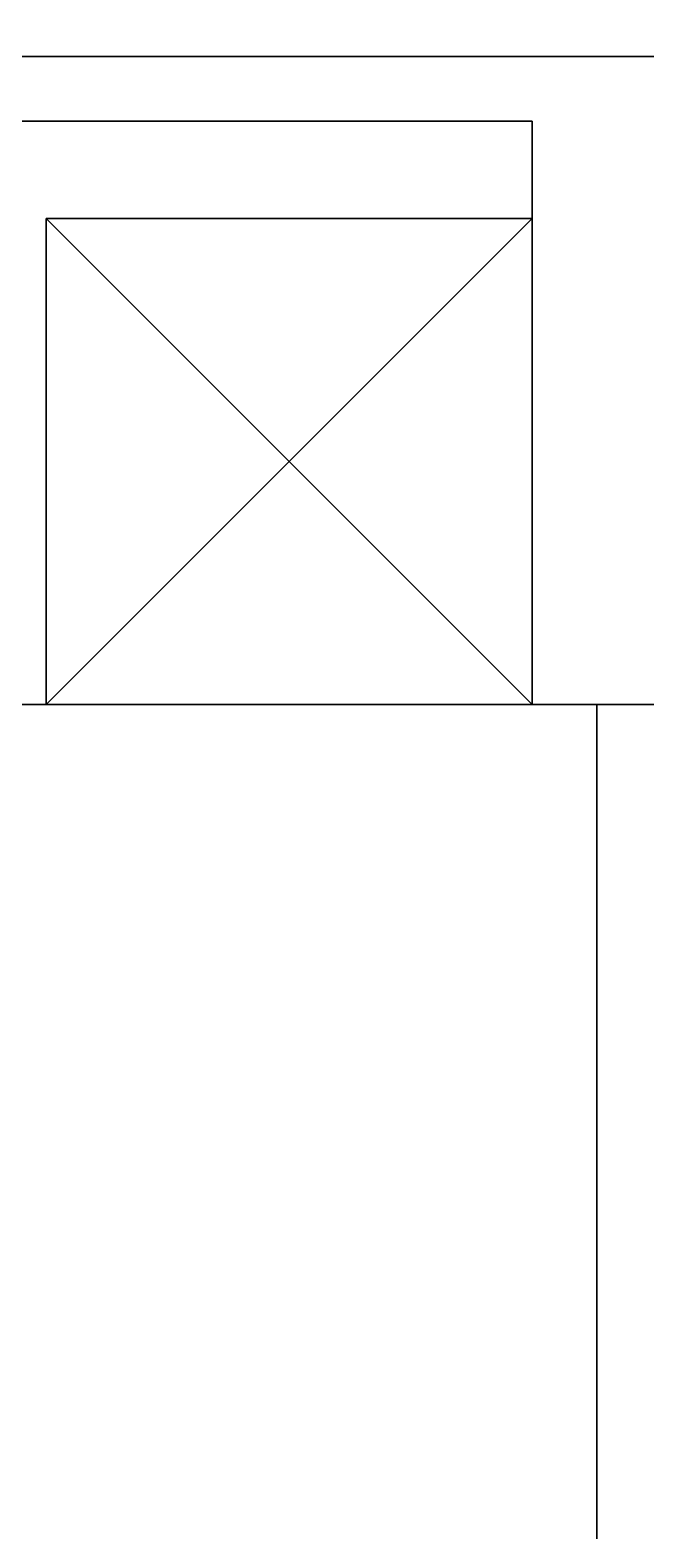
# Model space of a CAD drawing. Extents: x 0 to 7800, y -5130 to 1.
# Drawn here: x 2376.19 to 2395.21, y -1744.52 to -1698.18 of the extents above; entities that cross this region are included whole.
import ezdxf

# ---------------------------------------------------------------- set-up
doc = ezdxf.new("R2010")
doc.units = 0
for name, color, linetype in [('LAYER0', 7, 'CONTINUOUS'), ('LAYER1000', 253, 'CONTINUOUS'), ('LAYER1001', 253, 'CONTINUOUS'), ('LAYER1026', 253, 'CONTINUOUS'), ('LAYER1027', 253, 'CONTINUOUS'), ('LAYER1028', 253, 'CONTINUOUS'), ('LAYER1053', 253, 'CONTINUOUS'), ('LAYER1054', 253, 'CONTINUOUS'), ('LAYER1055', 253, 'CONTINUOUS'), ('LAYER1080', 253, 'CONTINUOUS'), ('LAYER1081', 253, 'CONTINUOUS'), ('LAYER1082', 253, 'CONTINUOUS'), ('LAYER1092', 7, 'CONTINUOUS'), ('LAYER1140', 35, 'CONTINUOUS'), ('LAYER2', 7, 'CONTINUOUS'), ('LAYER953', 7, 'CONTINUOUS'), ('LAYER999', 253, 'CONTINUOUS')]:
    doc.layers.add(name, color=color, linetype=linetype)

msp = doc.modelspace()

# ---------------------------------------------------------------- linework, layer by layer
at = {"layer": 'LAYER0'}
for points, invisible_edges in [([(1025.693, -1555.002, -5), (4030.693, -54.002, -5), (1412.693, -4773.002, -5), (1025.693, -1555.002, -5)], 7), ([(1025.693, -54.002), (1412.693, -4773.002), (4030.693, -54.002), (1025.693, -54.002)], 3), ([(1412.693, -4773.002, -5), (4030.693, -54.002, -5), (1412.693, -5130.002, -5), (1412.693, -4773.002, -5)], 3), ([(1412.693, -5130.002, -5), (4030.693, -54.002, -5), (2602.693, -4730.002, -5), (1412.693, -5130.002, -5)], 7), ([(4030.693, -54.002), (1412.693, -4773.002), (2602.693, -4730.002), (4030.693, -54.002)], 7)]:
    msp.add_3dface(points, dxfattribs=dict(at, invisible_edges=invisible_edges))
at = {"layer": 'LAYER1000'}
for points in [[(2376.694, -1704.001, 320), (2376.694, -1704.001, 335), (2391.694, -1704.001, 320), (2376.694, -1704.001, 320)], [(2391.694, -1704.001, 320), (2376.694, -1704.001, 335), (2391.694, -1704.001, 335), (2391.694, -1704.001, 320)], [(2391.694, -1704.001, 320), (2391.694, -1719.001, 320), (2376.694, -1704.001, 320), (2391.694, -1704.001, 320)], [(2376.694, -1704.001, 320), (2391.694, -1719.001, 320), (2376.694, -1719.001, 320), (2376.694, -1704.001, 320)], [(2376.694, -1704.001, 320), (2376.694, -1719.001, 320), (2376.694, -1704.001, 335), (2376.694, -1704.001, 320)], [(2376.694, -1704.001, 335), (2376.694, -1719.001, 320), (2376.694, -1719.001, 335), (2376.694, -1704.001, 335)], [(2376.694, -1704.001, 335), (2376.694, -1719.001, 335), (2391.694, -1704.001, 335), (2376.694, -1704.001, 335)], [(2391.694, -1704.001, 335), (2376.694, -1719.001, 335), (2391.694, -1719.001, 335), (2391.694, -1704.001, 335)], [(2391.694, -1704.001, 320), (2391.694, -1704.001, 335), (2391.694, -1719.001, 320), (2391.694, -1704.001, 320)], [(2391.694, -1719.001, 320), (2391.694, -1704.001, 335), (2391.694, -1719.001, 335), (2391.694, -1719.001, 320)], [(2391.694, -1719.001, 320), (2391.694, -1719.001, 335), (2376.694, -1719.001, 320), (2391.694, -1719.001, 320)], [(2376.694, -1719.001, 320), (2391.694, -1719.001, 335), (2376.694, -1719.001, 335), (2376.694, -1719.001, 320)]]:
    msp.add_3dface(points, dxfattribs=at)
at = {"layer": 'LAYER1001', "invisible_edges": 1}
for points in [[(2391.694, -1701.001, 184), (1995.694, -1719.001, 184), (1995.694, -1701.001, 184), (2391.694, -1701.001, 184)], [(1995.694, -1719.001, 184), (2391.694, -1701.001, 184), (2391.694, -1719.001, 184), (1995.694, -1719.001, 184)], [(2391.694, -1719.001, 320), (1995.694, -1701.001, 320), (1995.694, -1719.001, 320), (2391.694, -1719.001, 320)], [(1995.694, -1701.001, 320), (2391.694, -1719.001, 320), (2391.694, -1701.001, 320), (1995.694, -1701.001, 320)], [(1995.694, -1701.001, 320), (2391.694, -1701.001, 184), (1995.694, -1701.001, 184), (1995.694, -1701.001, 320)], [(2391.694, -1701.001, 184), (1995.694, -1701.001, 320), (2391.694, -1701.001, 320), (2391.694, -1701.001, 184)], [(2391.694, -1701.001, 184), (2391.694, -1719.001, 320), (2391.694, -1719.001, 184), (2391.694, -1701.001, 184)], [(2391.694, -1719.001, 320), (2391.694, -1701.001, 184), (2391.694, -1701.001, 320), (2391.694, -1719.001, 320)], [(2391.694, -1719.001, 320), (1995.694, -1719.001, 184), (2391.694, -1719.001, 184), (2391.694, -1719.001, 320)], [(1995.694, -1719.001, 184), (2391.694, -1719.001, 320), (1995.694, -1719.001, 320), (1995.694, -1719.001, 184)]]:
    msp.add_3dface(points, dxfattribs=at)
at = {"layer": 'LAYER1026'}
for points in [[(2376.694, -1704.001, 494), (2376.694, -1704.001, 509), (2391.694, -1704.001, 494), (2376.694, -1704.001, 494)], [(2391.694, -1704.001, 494), (2376.694, -1704.001, 509), (2391.694, -1704.001, 509), (2391.694, -1704.001, 494)], [(2391.694, -1704.001, 494), (2391.694, -1719.001, 494), (2376.694, -1704.001, 494), (2391.694, -1704.001, 494)], [(2376.694, -1704.001, 494), (2391.694, -1719.001, 494), (2376.694, -1719.001, 494), (2376.694, -1704.001, 494)], [(2376.694, -1704.001, 494), (2376.694, -1719.001, 494), (2376.694, -1704.001, 509), (2376.694, -1704.001, 494)], [(2376.694, -1704.001, 509), (2376.694, -1719.001, 494), (2376.694, -1719.001, 509), (2376.694, -1704.001, 509)], [(2376.694, -1704.001, 509), (2376.694, -1719.001, 509), (2391.694, -1704.001, 509), (2376.694, -1704.001, 509)], [(2391.694, -1704.001, 509), (2376.694, -1719.001, 509), (2391.694, -1719.001, 509), (2391.694, -1704.001, 509)], [(2391.694, -1704.001, 494), (2391.694, -1704.001, 509), (2391.694, -1719.001, 494), (2391.694, -1704.001, 494)], [(2391.694, -1719.001, 494), (2391.694, -1704.001, 509), (2391.694, -1719.001, 509), (2391.694, -1719.001, 494)], [(2391.694, -1719.001, 494), (2391.694, -1719.001, 509), (2376.694, -1719.001, 494), (2391.694, -1719.001, 494)], [(2376.694, -1719.001, 494), (2391.694, -1719.001, 509), (2376.694, -1719.001, 509), (2376.694, -1719.001, 494)]]:
    msp.add_3dface(points, dxfattribs=at)
at = {"layer": 'LAYER1027'}
for points in [[(2376.694, -1704.001, 494), (2376.694, -1704.001, 509), (2391.694, -1704.001, 494), (2376.694, -1704.001, 494)], [(2391.694, -1704.001, 494), (2376.694, -1704.001, 509), (2391.694, -1704.001, 509), (2391.694, -1704.001, 494)], [(2391.694, -1704.001, 494), (2391.694, -1719.001, 494), (2376.694, -1704.001, 494), (2391.694, -1704.001, 494)], [(2376.694, -1704.001, 494), (2391.694, -1719.001, 494), (2376.694, -1719.001, 494), (2376.694, -1704.001, 494)], [(2376.694, -1704.001, 494), (2376.694, -1719.001, 494), (2376.694, -1704.001, 509), (2376.694, -1704.001, 494)], [(2376.694, -1704.001, 509), (2376.694, -1719.001, 494), (2376.694, -1719.001, 509), (2376.694, -1704.001, 509)], [(2376.694, -1704.001, 509), (2376.694, -1719.001, 509), (2391.694, -1704.001, 509), (2376.694, -1704.001, 509)], [(2391.694, -1704.001, 509), (2376.694, -1719.001, 509), (2391.694, -1719.001, 509), (2391.694, -1704.001, 509)], [(2391.694, -1704.001, 494), (2391.694, -1704.001, 509), (2391.694, -1719.001, 494), (2391.694, -1704.001, 494)], [(2391.694, -1719.001, 494), (2391.694, -1704.001, 509), (2391.694, -1719.001, 509), (2391.694, -1719.001, 494)], [(2391.694, -1719.001, 494), (2391.694, -1719.001, 509), (2376.694, -1719.001, 494), (2391.694, -1719.001, 494)], [(2376.694, -1719.001, 494), (2391.694, -1719.001, 509), (2376.694, -1719.001, 509), (2376.694, -1719.001, 494)]]:
    msp.add_3dface(points, dxfattribs=at)
at = {"layer": 'LAYER1028', "invisible_edges": 1}
for points in [[(2391.694, -1701.001, 358), (1995.694, -1719.001, 358), (1995.694, -1701.001, 358), (2391.694, -1701.001, 358)], [(1995.694, -1719.001, 358), (2391.694, -1701.001, 358), (2391.694, -1719.001, 358), (1995.694, -1719.001, 358)], [(2391.694, -1719.001, 494), (1995.694, -1701.001, 494), (1995.694, -1719.001, 494), (2391.694, -1719.001, 494)], [(1995.694, -1701.001, 494), (2391.694, -1719.001, 494), (2391.694, -1701.001, 494), (1995.694, -1701.001, 494)], [(1995.694, -1701.001, 494), (2391.694, -1701.001, 358), (1995.694, -1701.001, 358), (1995.694, -1701.001, 494)], [(2391.694, -1701.001, 358), (1995.694, -1701.001, 494), (2391.694, -1701.001, 494), (2391.694, -1701.001, 358)], [(2391.694, -1701.001, 358), (2391.694, -1719.001, 494), (2391.694, -1719.001, 358), (2391.694, -1701.001, 358)], [(2391.694, -1719.001, 494), (2391.694, -1701.001, 358), (2391.694, -1701.001, 494), (2391.694, -1719.001, 494)], [(2391.694, -1719.001, 494), (1995.694, -1719.001, 358), (2391.694, -1719.001, 358), (2391.694, -1719.001, 494)], [(1995.694, -1719.001, 358), (2391.694, -1719.001, 494), (1995.694, -1719.001, 494), (1995.694, -1719.001, 358)]]:
    msp.add_3dface(points, dxfattribs=at)
at = {"layer": 'LAYER1053'}
for points in [[(2376.694, -1704.001, 668), (2376.694, -1704.001, 683), (2391.694, -1704.001, 668), (2376.694, -1704.001, 668)], [(2391.694, -1704.001, 668), (2376.694, -1704.001, 683), (2391.694, -1704.001, 683), (2391.694, -1704.001, 668)], [(2391.694, -1704.001, 668), (2391.694, -1719.001, 668), (2376.694, -1704.001, 668), (2391.694, -1704.001, 668)], [(2376.694, -1704.001, 668), (2391.694, -1719.001, 668), (2376.694, -1719.001, 668), (2376.694, -1704.001, 668)], [(2376.694, -1704.001, 668), (2376.694, -1719.001, 668), (2376.694, -1704.001, 683), (2376.694, -1704.001, 668)], [(2376.694, -1704.001, 683), (2376.694, -1719.001, 668), (2376.694, -1719.001, 683), (2376.694, -1704.001, 683)], [(2376.694, -1704.001, 683), (2376.694, -1719.001, 683), (2391.694, -1704.001, 683), (2376.694, -1704.001, 683)], [(2391.694, -1704.001, 683), (2376.694, -1719.001, 683), (2391.694, -1719.001, 683), (2391.694, -1704.001, 683)], [(2391.694, -1704.001, 668), (2391.694, -1704.001, 683), (2391.694, -1719.001, 668), (2391.694, -1704.001, 668)], [(2391.694, -1719.001, 668), (2391.694, -1704.001, 683), (2391.694, -1719.001, 683), (2391.694, -1719.001, 668)], [(2391.694, -1719.001, 668), (2391.694, -1719.001, 683), (2376.694, -1719.001, 668), (2391.694, -1719.001, 668)], [(2376.694, -1719.001, 668), (2391.694, -1719.001, 683), (2376.694, -1719.001, 683), (2376.694, -1719.001, 668)]]:
    msp.add_3dface(points, dxfattribs=at)
at = {"layer": 'LAYER1054'}
for points in [[(2376.694, -1704.001, 668), (2376.694, -1704.001, 683), (2391.694, -1704.001, 668), (2376.694, -1704.001, 668)], [(2391.694, -1704.001, 668), (2376.694, -1704.001, 683), (2391.694, -1704.001, 683), (2391.694, -1704.001, 668)], [(2391.694, -1704.001, 668), (2391.694, -1719.001, 668), (2376.694, -1704.001, 668), (2391.694, -1704.001, 668)], [(2376.694, -1704.001, 668), (2391.694, -1719.001, 668), (2376.694, -1719.001, 668), (2376.694, -1704.001, 668)], [(2376.694, -1704.001, 668), (2376.694, -1719.001, 668), (2376.694, -1704.001, 683), (2376.694, -1704.001, 668)], [(2376.694, -1704.001, 683), (2376.694, -1719.001, 668), (2376.694, -1719.001, 683), (2376.694, -1704.001, 683)], [(2376.694, -1704.001, 683), (2376.694, -1719.001, 683), (2391.694, -1704.001, 683), (2376.694, -1704.001, 683)], [(2391.694, -1704.001, 683), (2376.694, -1719.001, 683), (2391.694, -1719.001, 683), (2391.694, -1704.001, 683)], [(2391.694, -1704.001, 668), (2391.694, -1704.001, 683), (2391.694, -1719.001, 668), (2391.694, -1704.001, 668)], [(2391.694, -1719.001, 668), (2391.694, -1704.001, 683), (2391.694, -1719.001, 683), (2391.694, -1719.001, 668)], [(2391.694, -1719.001, 668), (2391.694, -1719.001, 683), (2376.694, -1719.001, 668), (2391.694, -1719.001, 668)], [(2376.694, -1719.001, 668), (2391.694, -1719.001, 683), (2376.694, -1719.001, 683), (2376.694, -1719.001, 668)]]:
    msp.add_3dface(points, dxfattribs=at)
at = {"layer": 'LAYER1055', "invisible_edges": 1}
for points in [[(2391.694, -1701.001, 532), (1995.694, -1719.001, 532), (1995.694, -1701.001, 532), (2391.694, -1701.001, 532)], [(1995.694, -1719.001, 532), (2391.694, -1701.001, 532), (2391.694, -1719.001, 532), (1995.694, -1719.001, 532)], [(2391.694, -1719.001, 668), (1995.694, -1701.001, 668), (1995.694, -1719.001, 668), (2391.694, -1719.001, 668)], [(1995.694, -1701.001, 668), (2391.694, -1719.001, 668), (2391.694, -1701.001, 668), (1995.694, -1701.001, 668)], [(1995.694, -1701.001, 668), (2391.694, -1701.001, 532), (1995.694, -1701.001, 532), (1995.694, -1701.001, 668)], [(2391.694, -1701.001, 532), (1995.694, -1701.001, 668), (2391.694, -1701.001, 668), (2391.694, -1701.001, 532)], [(2391.694, -1701.001, 532), (2391.694, -1719.001, 668), (2391.694, -1719.001, 532), (2391.694, -1701.001, 532)], [(2391.694, -1719.001, 668), (2391.694, -1701.001, 532), (2391.694, -1701.001, 668), (2391.694, -1719.001, 668)], [(2391.694, -1719.001, 668), (1995.694, -1719.001, 532), (2391.694, -1719.001, 532), (2391.694, -1719.001, 668)], [(1995.694, -1719.001, 532), (2391.694, -1719.001, 668), (1995.694, -1719.001, 668), (1995.694, -1719.001, 532)]]:
    msp.add_3dface(points, dxfattribs=at)
at = {"layer": 'LAYER1080'}
for points in [[(2376.694, -1704.001, 842), (2376.694, -1704.001, 857), (2391.694, -1704.001, 842), (2376.694, -1704.001, 842)], [(2391.694, -1704.001, 842), (2376.694, -1704.001, 857), (2391.694, -1704.001, 857), (2391.694, -1704.001, 842)], [(2391.694, -1704.001, 842), (2391.694, -1719.001, 842), (2376.694, -1704.001, 842), (2391.694, -1704.001, 842)], [(2376.694, -1704.001, 842), (2391.694, -1719.001, 842), (2376.694, -1719.001, 842), (2376.694, -1704.001, 842)], [(2376.694, -1704.001, 842), (2376.694, -1719.001, 842), (2376.694, -1704.001, 857), (2376.694, -1704.001, 842)], [(2376.694, -1704.001, 857), (2376.694, -1719.001, 842), (2376.694, -1719.001, 857), (2376.694, -1704.001, 857)], [(2376.694, -1704.001, 857), (2376.694, -1719.001, 857), (2391.694, -1704.001, 857), (2376.694, -1704.001, 857)], [(2391.694, -1704.001, 857), (2376.694, -1719.001, 857), (2391.694, -1719.001, 857), (2391.694, -1704.001, 857)], [(2391.694, -1704.001, 842), (2391.694, -1704.001, 857), (2391.694, -1719.001, 842), (2391.694, -1704.001, 842)], [(2391.694, -1719.001, 842), (2391.694, -1704.001, 857), (2391.694, -1719.001, 857), (2391.694, -1719.001, 842)], [(2391.694, -1719.001, 842), (2391.694, -1719.001, 857), (2376.694, -1719.001, 842), (2391.694, -1719.001, 842)], [(2376.694, -1719.001, 842), (2391.694, -1719.001, 857), (2376.694, -1719.001, 857), (2376.694, -1719.001, 842)]]:
    msp.add_3dface(points, dxfattribs=at)
at = {"layer": 'LAYER1081'}
for points in [[(2376.694, -1704.001, 842), (2376.694, -1704.001, 857), (2391.694, -1704.001, 842), (2376.694, -1704.001, 842)], [(2391.694, -1704.001, 842), (2376.694, -1704.001, 857), (2391.694, -1704.001, 857), (2391.694, -1704.001, 842)], [(2391.694, -1704.001, 842), (2391.694, -1719.001, 842), (2376.694, -1704.001, 842), (2391.694, -1704.001, 842)], [(2376.694, -1704.001, 842), (2391.694, -1719.001, 842), (2376.694, -1719.001, 842), (2376.694, -1704.001, 842)], [(2376.694, -1704.001, 842), (2376.694, -1719.001, 842), (2376.694, -1704.001, 857), (2376.694, -1704.001, 842)], [(2376.694, -1704.001, 857), (2376.694, -1719.001, 842), (2376.694, -1719.001, 857), (2376.694, -1704.001, 857)], [(2376.694, -1704.001, 857), (2376.694, -1719.001, 857), (2391.694, -1704.001, 857), (2376.694, -1704.001, 857)], [(2391.694, -1704.001, 857), (2376.694, -1719.001, 857), (2391.694, -1719.001, 857), (2391.694, -1704.001, 857)], [(2391.694, -1704.001, 842), (2391.694, -1704.001, 857), (2391.694, -1719.001, 842), (2391.694, -1704.001, 842)], [(2391.694, -1719.001, 842), (2391.694, -1704.001, 857), (2391.694, -1719.001, 857), (2391.694, -1719.001, 842)], [(2391.694, -1719.001, 842), (2391.694, -1719.001, 857), (2376.694, -1719.001, 842), (2391.694, -1719.001, 842)], [(2376.694, -1719.001, 842), (2391.694, -1719.001, 857), (2376.694, -1719.001, 857), (2376.694, -1719.001, 842)]]:
    msp.add_3dface(points, dxfattribs=at)
at = {"layer": 'LAYER1082', "invisible_edges": 1}
for points in [[(2391.694, -1701.001, 706), (1995.694, -1719.001, 706), (1995.694, -1701.001, 706), (2391.694, -1701.001, 706)], [(1995.694, -1719.001, 706), (2391.694, -1701.001, 706), (2391.694, -1719.001, 706), (1995.694, -1719.001, 706)], [(2391.694, -1719.001, 842), (1995.694, -1701.001, 842), (1995.694, -1719.001, 842), (2391.694, -1719.001, 842)], [(1995.694, -1701.001, 842), (2391.694, -1719.001, 842), (2391.694, -1701.001, 842), (1995.694, -1701.001, 842)], [(1995.694, -1701.001, 842), (2391.694, -1701.001, 706), (1995.694, -1701.001, 706), (1995.694, -1701.001, 842)], [(2391.694, -1701.001, 706), (1995.694, -1701.001, 842), (2391.694, -1701.001, 842), (2391.694, -1701.001, 706)], [(2391.694, -1701.001, 706), (2391.694, -1719.001, 842), (2391.694, -1719.001, 706), (2391.694, -1701.001, 706)], [(2391.694, -1719.001, 842), (2391.694, -1701.001, 706), (2391.694, -1701.001, 842), (2391.694, -1719.001, 842)], [(2391.694, -1719.001, 842), (1995.694, -1719.001, 706), (2391.694, -1719.001, 706), (2391.694, -1719.001, 842)], [(1995.694, -1719.001, 706), (2391.694, -1719.001, 842), (1995.694, -1719.001, 842), (1995.694, -1719.001, 706)]]:
    msp.add_3dface(points, dxfattribs=at)
at = {"layer": 'LAYER1092', "invisible_edges": 1}
for points in [[(2411.694, -2131.001, 180), (2393.694, -1719.001, 180), (2411.694, -1719.001, 180), (2411.694, -2131.001, 180)], [(2393.694, -1719.001, 180), (2411.694, -2131.001, 180), (2393.694, -2131.001, 180), (2393.694, -1719.001, 180)], [(2393.694, -1719.001, 180), (2411.694, -1719.001, 880), (2411.694, -1719.001, 180), (2393.694, -1719.001, 180)], [(2411.694, -1719.001, 880), (2393.694, -1719.001, 180), (2393.694, -1719.001, 880), (2411.694, -1719.001, 880)], [(2393.694, -2131.001, 880), (2411.694, -1719.001, 880), (2393.694, -1719.001, 880), (2393.694, -2131.001, 880)], [(2411.694, -1719.001, 880), (2393.694, -2131.001, 880), (2411.694, -2131.001, 880), (2411.694, -1719.001, 880)], [(2393.694, -1719.001, 180), (2393.694, -2131.001, 880), (2393.694, -1719.001, 880), (2393.694, -1719.001, 180)], [(2393.694, -2131.001, 880), (2393.694, -1719.001, 180), (2393.694, -2131.001, 180), (2393.694, -2131.001, 880)]]:
    msp.add_3dface(points, dxfattribs=at)
at = {"layer": 'LAYER1140', "invisible_edges": 1}
for points in [[(3151.694, -1699, 880), (1975.694, -2299, 880), (1975.694, -1699, 880), (3151.694, -1699, 880)], [(1975.694, -2299, 880), (3151.694, -1699, 880), (3151.694, -2299, 880), (1975.694, -2299, 880)], [(1975.694, -1699, 930), (3151.694, -1699, 880), (1975.694, -1699, 880), (1975.694, -1699, 930)], [(3151.694, -1699, 880), (1975.694, -1699, 930), (3151.694, -1699, 930), (3151.694, -1699, 880)], [(3151.694, -2299, 930), (1975.694, -1699, 930), (1975.694, -2299, 930), (3151.694, -2299, 930)], [(1975.694, -1699, 930), (3151.694, -2299, 930), (3151.694, -1699, 930), (1975.694, -1699, 930)]]:
    msp.add_3dface(points, dxfattribs=at)
at = {"layer": 'LAYER953', "invisible_edges": 1}
for points in [[(2393.694, -2131.001, 180), (2375.694, -1719.001, 180), (2393.694, -1719.001, 180), (2393.694, -2131.001, 180)], [(2375.694, -1719.001, 180), (2393.694, -2131.001, 180), (2375.694, -2131.001, 180), (2375.694, -1719.001, 180)], [(2393.694, -1719.001, 880), (2375.694, -1719.001, 180), (2375.694, -1719.001, 880), (2393.694, -1719.001, 880)], [(2375.694, -1719.001, 180), (2393.694, -1719.001, 880), (2393.694, -1719.001, 180), (2375.694, -1719.001, 180)], [(2375.694, -2131.001, 880), (2393.694, -1719.001, 880), (2375.694, -1719.001, 880), (2375.694, -2131.001, 880)], [(2393.694, -1719.001, 880), (2375.694, -2131.001, 880), (2393.694, -2131.001, 880), (2393.694, -1719.001, 880)], [(2393.694, -1719.001, 880), (2393.694, -2131.001, 180), (2393.694, -1719.001, 180), (2393.694, -1719.001, 880)], [(2393.694, -2131.001, 180), (2393.694, -1719.001, 880), (2393.694, -2131.001, 880), (2393.694, -2131.001, 180)]]:
    msp.add_3dface(points, dxfattribs=at)
at = {"layer": 'LAYER999'}
for points in [[(2376.694, -1704.001, 320), (2376.694, -1704.001, 335), (2391.694, -1704.001, 320), (2376.694, -1704.001, 320)], [(2391.694, -1704.001, 320), (2376.694, -1704.001, 335), (2391.694, -1704.001, 335), (2391.694, -1704.001, 320)], [(2391.694, -1704.001, 320), (2391.694, -1719.001, 320), (2376.694, -1704.001, 320), (2391.694, -1704.001, 320)], [(2376.694, -1704.001, 320), (2391.694, -1719.001, 320), (2376.694, -1719.001, 320), (2376.694, -1704.001, 320)], [(2376.694, -1704.001, 320), (2376.694, -1719.001, 320), (2376.694, -1704.001, 335), (2376.694, -1704.001, 320)], [(2376.694, -1704.001, 335), (2376.694, -1719.001, 320), (2376.694, -1719.001, 335), (2376.694, -1704.001, 335)], [(2376.694, -1704.001, 335), (2376.694, -1719.001, 335), (2391.694, -1704.001, 335), (2376.694, -1704.001, 335)], [(2391.694, -1704.001, 335), (2376.694, -1719.001, 335), (2391.694, -1719.001, 335), (2391.694, -1704.001, 335)], [(2391.694, -1704.001, 320), (2391.694, -1704.001, 335), (2391.694, -1719.001, 320), (2391.694, -1704.001, 320)], [(2391.694, -1719.001, 320), (2391.694, -1704.001, 335), (2391.694, -1719.001, 335), (2391.694, -1719.001, 320)], [(2391.694, -1719.001, 320), (2391.694, -1719.001, 335), (2376.694, -1719.001, 320), (2391.694, -1719.001, 320)], [(2376.694, -1719.001, 320), (2391.694, -1719.001, 335), (2376.694, -1719.001, 335), (2376.694, -1719.001, 320)]]:
    msp.add_3dface(points, dxfattribs=at)

# ---------------------------------------------------------------- meshes
at = {"layer": 'LAYER2'}
mesh = msp.add_polymesh((14, 2), dxfattribs=at)
for k, corner in enumerate([(1175.695, -1705, 2657), (-0.0002, -1705, 2657), (1175.695, -204, 2657), (1175.695, -1705, 2657), (3880.695, -204, 2657), (1175.695, -204, 2657), (3880.695, -439, 2657), (3880.695, -204, 2657), (5280.695, -439, 2657), (3880.695, -439, 2657), (5280.695, -149, 2657), (5280.695, -439, 2657), (7049.695, -149, 2657), (5280.695, -149, 2657), (7049.695, -289, 2657), (7049.695, -149, 2657), (7649.695, -289, 2657), (7049.695, -289, 2657), (7649.695, -1684, 2657), (7649.695, -289, 2657), (7049.695, -1684, 2657), (7649.695, -1684, 2657), (7049.695, -1779, 2657), (7049.695, -1684, 2657), (3151.695, -1779, 2657), (7049.695, -1779, 2657), (3151.695, -1929, 2657), (7199.695, -1929, 2657)]):
    mesh.set_mesh_vertex(divmod(k, 2), corner)

doc.saveas('drawing.dxf')
